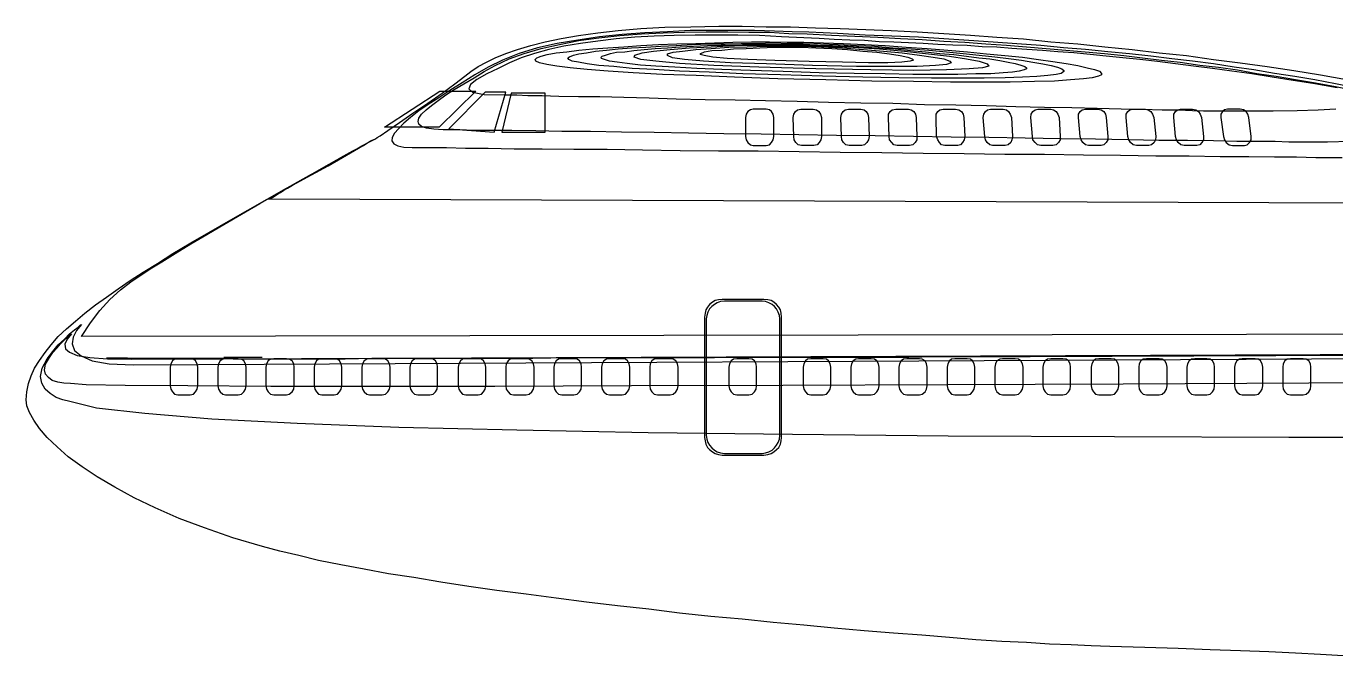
# Model space of a CAD drawing. Extents: x 526 to 2267, y -112 to 246.
# Drawn here: x 606.8 to 650.37, y -56.34 to -35.41 of the extents above; entities that cross this region are included whole.
import ezdxf

# ---------------------------------------------------------------- set-up
doc = ezdxf.new("R2010")
doc.units = 0
doc.header["$MEASUREMENT"] = 0
doc.layers.get('0').update_dxf_attribs({"linetype": 'CONTINUOUS'})

msp = doc.modelspace()

# ---------------------------------------------------------------- linework, layer by layer
at = {"linetype": 'Continuous'}
for points in [[(650.613, -56.34), (649.857, -56.303), (649.029, -56.248), (648.144, -56.211), (647.204, -56.174), (646.191, -56.137), (645.123, -56.1), (644.017, -56.064), (642.856, -56.027), (642.23, -56.008), (641.567, -55.971), (640.848, -55.953), (640.074, -55.898), (639.263, -55.861), (638.398, -55.806), (637.513, -55.732), (636.592, -55.659), (635.653, -55.585), (634.676, -55.511), (633.681, -55.419), (632.668, -55.327), (631.655, -55.235), (630.623, -55.124), (629.573, -55.032), (628.541, -54.921), (627.51, -54.792), (626.478, -54.682), (625.446, -54.553), (624.432, -54.424), (623.438, -54.295), (622.462, -54.166), (621.522, -54.037), (620.6, -53.89), (619.698, -53.742), (618.85, -53.613), (618.04, -53.466), (617.266, -53.318), (616.529, -53.171), (615.866, -53.005), (615.239, -52.858), (614.668, -52.711), (613.673, -52.416), (612.734, -52.084), (611.886, -51.771), (611.094, -51.421), (610.394, -51.089), (609.749, -50.739), (609.16, -50.389), (608.662, -50.058), (608.201, -49.726), (607.833, -49.394), (607.502, -49.081), (607.243, -48.787), (607.059, -48.51), (606.911, -48.252), (606.819, -48.031), (606.801, -47.828), (606.819, -47.571), (606.875, -47.294), (606.967, -47.036), (607.077, -46.778), (607.243, -46.52), (607.428, -46.262), (607.63, -46.005), (607.87, -45.728), (608.146, -45.47), (608.441, -45.212), (608.754, -44.954), (609.104, -44.678), (609.472, -44.42), (609.859, -44.143), (610.265, -43.867), (610.689, -43.591), (611.167, -43.296), (611.684, -42.964), (612.273, -42.614), (612.881, -42.264), (613.526, -41.896), (614.171, -41.527), (614.815, -41.159), (615.46, -40.791), (616.068, -40.459), (616.621, -40.145), (617.137, -39.851), (617.597, -39.611), (617.966, -39.39), (618.243, -39.243), (618.427, -39.151), (618.482, -39.114), (618.574, -39.059), (618.832, -38.874), (619.218, -38.616), (619.661, -38.303), (620.158, -37.972), (620.637, -37.641), (621.061, -37.328), (621.393, -37.07), (621.595, -36.922), (621.835, -36.756), (622.111, -36.609), (622.406, -36.461), (622.756, -36.314), (623.143, -36.185), (623.586, -36.056), (624.064, -35.927), (624.598, -35.817), (625.17, -35.725), (625.814, -35.633), (626.496, -35.559), (627.251, -35.485), (628.044, -35.448), (628.91, -35.43), (629.849, -35.411), (630.623, -35.411), (631.415, -35.43), (632.226, -35.43), (633.055, -35.467), (633.884, -35.485), (634.732, -35.522), (635.579, -35.559), (636.445, -35.596), (637.329, -35.651), (638.214, -35.706), (639.098, -35.78), (639.982, -35.835), (640.885, -35.927), (641.788, -36.001), (642.691, -36.093), (643.594, -36.185), (644.496, -36.296), (645.399, -36.388), (646.302, -36.517), (647.186, -36.627), (648.089, -36.756), (648.973, -36.885), (649.857, -37.033), (650.723, -37.18)], [(608.643, -45.728), (608.939, -45.267), (609.252, -44.862), (609.583, -44.494), (609.933, -44.18), (610.284, -43.904), (610.652, -43.665), (610.983, -43.444), (611.315, -43.241), (611.757, -42.964), (612.273, -42.651), (612.807, -42.338), (613.378, -42.007), (613.968, -41.656), (614.576, -41.306), (615.165, -40.975), (615.737, -40.643), (616.289, -40.33), (616.805, -40.053), (617.266, -39.777), (617.671, -39.556), (618.021, -39.372), (618.261, -39.225), (618.427, -39.151), (618.482, -39.114), (618.574, -39.059), (618.832, -38.874), (619.218, -38.616), (619.661, -38.303), (620.158, -37.972), (620.637, -37.641), (621.061, -37.328), (621.393, -37.07), (621.595, -36.922), (621.835, -36.756), (622.111, -36.609), (622.406, -36.461), (622.756, -36.314), (623.143, -36.185), (623.586, -36.056), (624.064, -35.927), (624.598, -35.817), (625.17, -35.725), (625.814, -35.633), (626.496, -35.559), (627.251, -35.485), (628.044, -35.448), (628.91, -35.43), (629.849, -35.411), (630.623, -35.411), (631.415, -35.43), (632.226, -35.43), (633.055, -35.467), (633.884, -35.485), (634.732, -35.522), (635.579, -35.559), (636.445, -35.596), (637.329, -35.651), (638.214, -35.706), (639.098, -35.78), (639.982, -35.835), (640.885, -35.927), (641.788, -36.001), (642.691, -36.093), (643.594, -36.185), (644.496, -36.296), (645.399, -36.388), (646.302, -36.517), (647.186, -36.627), (648.089, -36.756), (648.973, -36.885), (649.857, -37.033), (650.723, -37.18)], [(614.871, -41.159), (614.926, -41.14), (614.999, -41.104), (615.073, -41.048), (615.165, -40.993), (615.257, -40.938), (615.368, -40.864), (615.497, -40.791), (615.663, -40.699), (616.289, -40.348), (616.842, -40.053), (617.321, -39.777), (617.726, -39.538), (618.04, -39.354), (618.279, -39.225), (618.427, -39.151), (618.482, -39.114), (618.574, -39.059), (618.832, -38.874), (619.218, -38.616), (619.661, -38.303), (620.158, -37.972), (620.637, -37.641), (621.061, -37.328), (621.393, -37.07), (621.595, -36.922), (621.835, -36.756), (622.111, -36.609), (622.406, -36.461), (622.756, -36.314), (623.143, -36.185), (623.586, -36.056), (624.064, -35.927), (624.598, -35.817), (625.17, -35.725), (625.814, -35.633), (626.496, -35.559), (627.251, -35.485), (628.044, -35.448), (628.91, -35.43), (629.849, -35.411), (630.623, -35.411), (631.415, -35.43), (632.226, -35.43), (633.055, -35.467), (633.884, -35.485), (634.732, -35.522), (635.579, -35.559), (636.445, -35.596), (637.329, -35.651), (638.214, -35.706), (639.098, -35.78), (639.982, -35.835), (640.885, -35.927), (641.788, -36.001), (642.691, -36.093), (643.594, -36.185), (644.496, -36.296), (645.399, -36.388), (646.302, -36.517), (647.186, -36.627), (648.089, -36.756), (648.973, -36.885), (649.857, -37.033), (650.723, -37.18)], [(651.036, -37.456), (650.355, -37.328), (649.673, -37.199), (649.01, -37.088), (648.328, -36.978), (647.647, -36.867), (646.983, -36.775), (646.302, -36.664), (645.601, -36.572), (644.92, -36.498), (644.22, -36.406), (643.501, -36.332), (642.783, -36.259), (642.046, -36.185), (641.309, -36.13), (640.553, -36.056), (639.762, -36.001), (638.969, -35.946), (638.158, -35.891), (637.329, -35.835), (636.482, -35.78), (635.598, -35.743), (634.713, -35.706), (633.792, -35.651), (632.834, -35.614), (632.281, -35.596), (631.692, -35.577), (631.028, -35.559), (630.347, -35.559), (629.628, -35.559), (628.892, -35.559), (628.136, -35.596), (627.38, -35.633), (626.625, -35.688), (625.869, -35.762), (625.151, -35.872), (624.469, -35.983), (623.806, -36.13), (623.198, -36.314), (622.646, -36.535), (622.167, -36.775), (621.724, -37.033), (621.301, -37.291), (620.896, -37.548), (620.526, -37.788), (620.177, -38.009), (619.864, -38.23), (619.588, -38.451), (619.366, -38.635), (619.182, -38.819), (619.053, -38.966), (618.979, -39.114), (618.961, -39.225), (619.034, -39.317), (619.163, -39.39), (619.366, -39.427), (619.643, -39.446), (619.882, -39.446), (620.269, -39.446), (620.785, -39.446), (621.411, -39.464), (622.167, -39.464), (623.032, -39.483), (623.972, -39.483), (625.023, -39.501), (626.128, -39.501), (627.307, -39.519), (628.559, -39.538), (629.831, -39.556), (631.157, -39.556), (632.52, -39.575), (633.884, -39.593), (635.266, -39.611), (636.647, -39.63), (638.011, -39.648), (639.356, -39.667), (640.682, -39.667), (641.972, -39.685), (643.206, -39.703), (644.385, -39.722), (645.491, -39.722), (646.523, -39.74), (647.481, -39.74), (648.328, -39.759), (649.066, -39.759), (649.71, -39.777), (650.208, -39.777), (650.576, -39.777)], [(649.342, -39.262), (649.139, -39.262), (648.807, -39.262), (648.347, -39.243), (647.776, -39.243), (647.075, -39.243), (646.302, -39.225), (645.436, -39.206), (644.477, -39.206), (643.464, -39.188), (642.378, -39.169), (641.235, -39.151), (640.038, -39.132), (638.822, -39.114), (637.569, -39.095), (636.316, -39.077), (635.045, -39.059), (633.755, -39.04), (632.502, -39.022), (631.249, -39.003), (630.015, -38.985), (628.836, -38.966), (627.694, -38.948), (626.607, -38.929), (625.575, -38.911), (624.617, -38.911), (623.751, -38.892), (622.959, -38.874), (622.277, -38.874), (621.687, -38.874), (621.227, -38.856), (620.877, -38.856), (620.674, -38.856), (620.361, -38.837), (620.121, -38.8), (619.956, -38.745), (619.864, -38.671), (619.845, -38.579), (619.864, -38.469), (619.956, -38.34), (620.103, -38.193), (620.287, -38.046), (620.508, -37.88), (620.766, -37.696), (621.043, -37.512), (621.356, -37.328), (621.706, -37.125), (622.038, -36.922), (622.406, -36.719), (622.867, -36.498), (623.364, -36.314), (623.935, -36.148), (624.543, -36.019), (625.188, -35.891), (625.851, -35.799), (626.552, -35.725), (627.27, -35.67), (627.989, -35.633), (628.707, -35.614), (629.426, -35.596), (630.144, -35.596), (630.844, -35.614), (631.526, -35.614), (632.171, -35.651), (632.779, -35.67), (633.589, -35.706), (634.363, -35.743), (635.137, -35.78), (635.892, -35.817), (636.61, -35.854), (637.329, -35.909), (638.029, -35.946), (638.73, -36.001), (639.411, -36.038), (640.074, -36.093), (640.738, -36.148), (641.383, -36.204), (642.027, -36.259), (642.672, -36.314), (643.317, -36.388), (643.944, -36.461), (644.57, -36.535), (645.196, -36.609), (645.841, -36.701), (646.468, -36.775), (647.094, -36.867), (647.739, -36.978), (648.383, -37.07), (649.029, -37.18), (649.692, -37.291), (650.355, -37.42), (651.036, -37.548)], [(650.41, -37.456), (649.673, -37.328), (648.955, -37.217), (648.255, -37.107), (647.573, -36.996), (646.91, -36.904), (646.265, -36.812), (645.638, -36.738), (645.031, -36.664), (644.441, -36.59), (643.852, -36.517), (643.28, -36.461), (642.728, -36.406), (642.193, -36.351), (641.659, -36.296), (641.125, -36.259), (640.608, -36.222), (640.093, -36.185), (639.596, -36.148), (639.098, -36.111), (638.601, -36.093), (638.103, -36.056), (637.624, -36.038), (637.127, -36.019), (636.647, -35.983), (636.15, -35.964), (635.671, -35.946), (635.173, -35.927), (634.695, -35.891), (634.197, -35.872), (633.681, -35.854), (633.184, -35.817), (632.668, -35.799), (631.931, -35.762), (631.194, -35.725), (630.476, -35.706), (629.757, -35.706), (629.057, -35.706), (628.357, -35.725), (627.694, -35.743), (627.049, -35.78), (626.423, -35.835), (625.814, -35.909), (625.243, -35.983), (624.691, -36.075), (624.193, -36.185), (623.714, -36.314), (623.272, -36.461), (622.885, -36.627), (622.498, -36.812), (622.13, -36.996), (621.798, -37.18), (621.577, -37.346), (621.522, -37.493), (621.65, -37.604), (622.038, -37.677), (622.719, -37.696), (622.867, -37.696), (623.124, -37.696), (623.493, -37.714), (623.972, -37.714), (624.524, -37.733), (625.17, -37.751), (625.888, -37.751), (626.68, -37.769), (627.528, -37.788), (628.43, -37.825), (629.389, -37.843), (630.384, -37.861), (631.397, -37.88), (632.447, -37.898), (633.497, -37.935), (634.566, -37.954), (635.635, -37.972), (636.684, -38.009), (637.734, -38.027), (638.748, -38.046), (639.725, -38.082), (640.682, -38.101), (641.585, -38.119), (642.433, -38.138), (643.225, -38.156), (643.944, -38.174), (644.588, -38.193), (645.141, -38.193), (645.601, -38.211), (645.97, -38.23), (646.228, -38.23), (646.376, -38.23), (647.389, -38.23), (648.291, -38.23), (649.084, -38.211), (649.784, -38.193), (650.374, -38.156)], [(632.668, -35.946), (633.331, -35.964), (633.994, -35.983), (634.695, -36.019), (635.376, -36.056), (636.077, -36.111), (636.777, -36.148), (637.458, -36.204), (638.122, -36.259), (638.748, -36.332), (639.356, -36.388), (639.946, -36.443), (640.48, -36.517), (640.959, -36.59), (641.401, -36.646), (641.788, -36.719), (642.101, -36.793), (642.341, -36.849), (642.507, -36.904), (642.58, -36.978), (642.58, -37.033), (642.47, -37.07), (642.267, -37.125), (641.972, -37.162), (641.548, -37.199), (641.014, -37.236), (640.351, -37.254), (639.54, -37.272), (638.619, -37.272), (637.55, -37.272), (636.316, -37.254), (634.934, -37.236), (633.405, -37.199), (631.802, -37.162), (630.365, -37.107), (629.094, -37.051), (627.97, -37.015), (626.993, -36.959), (626.165, -36.904), (625.464, -36.849), (624.894, -36.793), (624.451, -36.738), (624.119, -36.682), (623.88, -36.627), (623.751, -36.572), (623.733, -36.517), (623.788, -36.461), (623.935, -36.406), (624.138, -36.351), (624.432, -36.296), (624.783, -36.259), (625.188, -36.204), (625.648, -36.167), (626.146, -36.13), (626.68, -36.093), (627.251, -36.056), (627.841, -36.019), (628.449, -36.001), (629.076, -35.983), (629.702, -35.964), (630.31, -35.946), (630.936, -35.927), (631.526, -35.927), (632.115, -35.946), (632.668, -35.946)], [(632.668, -35.946), (633.331, -35.964), (633.994, -35.983), (634.695, -36.019), (635.376, -36.056), (636.077, -36.111), (636.777, -36.148), (637.458, -36.204), (638.122, -36.259), (638.748, -36.332), (639.356, -36.388), (639.946, -36.443), (640.48, -36.517), (640.959, -36.59), (641.401, -36.646), (641.788, -36.719), (642.101, -36.793), (642.341, -36.849), (642.507, -36.904), (642.58, -36.978), (642.58, -37.033), (642.47, -37.07), (642.267, -37.125), (641.972, -37.162), (641.548, -37.199), (641.014, -37.236), (640.351, -37.254), (639.54, -37.272), (638.619, -37.272), (637.55, -37.272), (636.316, -37.254), (634.934, -37.236), (633.405, -37.199), (631.802, -37.162), (630.365, -37.107), (629.094, -37.051), (627.97, -37.015), (626.993, -36.959), (626.165, -36.904), (625.464, -36.849), (624.894, -36.793), (624.451, -36.738), (624.119, -36.682), (623.88, -36.627), (623.751, -36.572), (623.733, -36.517), (623.788, -36.461), (623.935, -36.406), (624.138, -36.351), (624.432, -36.296), (624.783, -36.259), (625.188, -36.204), (625.648, -36.167), (626.146, -36.13), (626.68, -36.093), (627.251, -36.056), (627.841, -36.019), (628.449, -36.001), (629.076, -35.983), (629.702, -35.964), (630.31, -35.946), (630.936, -35.927), (631.526, -35.927), (632.115, -35.946), (632.668, -35.946)], [(633.295, -37.07), (631.894, -37.033), (630.642, -36.996), (629.518, -36.941), (628.541, -36.904), (627.694, -36.849), (626.957, -36.812), (626.349, -36.756), (625.851, -36.719), (625.464, -36.664), (625.17, -36.609), (624.967, -36.572), (624.857, -36.517), (624.82, -36.461), (624.875, -36.424), (625.004, -36.369), (625.188, -36.332), (625.446, -36.296), (625.741, -36.24), (626.109, -36.204), (626.496, -36.167), (626.938, -36.13), (627.417, -36.111), (627.915, -36.075), (628.43, -36.056), (628.965, -36.019), (629.499, -36.001), (630.052, -36.001), (630.586, -35.983), (631.139, -35.983), (631.655, -35.964), (632.171, -35.983), (632.649, -35.983), (633.221, -36.001), (633.81, -36.019), (634.419, -36.056), (635.026, -36.075), (635.635, -36.13), (636.242, -36.167), (636.832, -36.204), (637.421, -36.259), (637.974, -36.314), (638.509, -36.369), (639.024, -36.424), (639.485, -36.48), (639.909, -36.535), (640.295, -36.609), (640.627, -36.664), (640.904, -36.719), (641.106, -36.775), (641.254, -36.83), (641.327, -36.885), (641.327, -36.922), (641.235, -36.978), (641.07, -37.015), (640.793, -37.051), (640.424, -37.088), (639.946, -37.107), (639.374, -37.125), (638.674, -37.143), (637.863, -37.143), (636.924, -37.143), (635.837, -37.125), (634.64, -37.107), (633.295, -37.07)], [(633.184, -36.959), (631.986, -36.922), (630.899, -36.885), (629.941, -36.849), (629.113, -36.812), (628.375, -36.775), (627.749, -36.738), (627.233, -36.701), (626.791, -36.646), (626.459, -36.609), (626.202, -36.572), (626.035, -36.517), (625.943, -36.48), (625.925, -36.443), (625.962, -36.406), (626.072, -36.369), (626.239, -36.314), (626.441, -36.277), (626.717, -36.259), (627.012, -36.222), (627.362, -36.185), (627.731, -36.148), (628.136, -36.13), (628.559, -36.093), (629.002, -36.075), (629.462, -36.056), (629.923, -36.038), (630.402, -36.038), (630.862, -36.019), (631.323, -36.019), (631.784, -36.019), (632.226, -36.019), (632.631, -36.019), (633.129, -36.038), (633.626, -36.056), (634.142, -36.075), (634.676, -36.111), (635.192, -36.13), (635.708, -36.167), (636.224, -36.222), (636.721, -36.259), (637.201, -36.314), (637.661, -36.351), (638.085, -36.406), (638.49, -36.461), (638.858, -36.498), (639.19, -36.553), (639.467, -36.609), (639.706, -36.646), (639.89, -36.701), (640.019, -36.756), (640.074, -36.793), (640.074, -36.83), (640.001, -36.867), (639.835, -36.904), (639.614, -36.941), (639.3, -36.959), (638.895, -36.996), (638.398, -36.996), (637.79, -37.015), (637.09, -37.015), (636.297, -37.015), (635.376, -36.996), (634.345, -36.978), (633.184, -36.959)], [(633.074, -36.83), (631.175, -36.775), (629.683, -36.719), (628.541, -36.646), (627.749, -36.572), (627.251, -36.517), (627.03, -36.443), (627.049, -36.369), (627.288, -36.296), (627.676, -36.24), (628.228, -36.185), (628.873, -36.13), (629.591, -36.093), (630.365, -36.056), (631.139, -36.038), (631.913, -36.038), (632.613, -36.038), (633.442, -36.075), (634.308, -36.111), (635.192, -36.167), (636.021, -36.24), (636.814, -36.332), (637.513, -36.406), (638.085, -36.498), (638.509, -36.572), (638.766, -36.664), (638.822, -36.738), (638.619, -36.793), (638.177, -36.83), (637.421, -36.867), (636.334, -36.885), (634.897, -36.867), (633.074, -36.83)], [(632.963, -36.719), (631.434, -36.664), (630.236, -36.627), (629.333, -36.572), (628.707, -36.517), (628.301, -36.461), (628.136, -36.388), (628.136, -36.332), (628.32, -36.277), (628.633, -36.24), (629.076, -36.185), (629.591, -36.148), (630.181, -36.111), (630.789, -36.093), (631.415, -36.075), (632.023, -36.075), (632.594, -36.075), (633.258, -36.093), (633.957, -36.13), (634.658, -36.185), (635.321, -36.24), (635.948, -36.296), (636.518, -36.369), (636.98, -36.443), (637.329, -36.498), (637.532, -36.572), (637.569, -36.627), (637.421, -36.682), (637.053, -36.719), (636.445, -36.756), (635.579, -36.756), (634.419, -36.756), (632.963, -36.719)], [(632.576, -36.111), (633.074, -36.13), (633.608, -36.148), (634.124, -36.185), (634.64, -36.24), (635.1, -36.277), (635.524, -36.332), (635.874, -36.388), (636.132, -36.443), (636.279, -36.498), (636.316, -36.535), (636.205, -36.572), (635.929, -36.609), (635.469, -36.627), (634.824, -36.627), (633.957, -36.609), (632.853, -36.59), (631.71, -36.553), (630.807, -36.517), (630.126, -36.48), (629.646, -36.443), (629.352, -36.388), (629.223, -36.351), (629.241, -36.314), (629.37, -36.259), (629.61, -36.222), (629.941, -36.204), (630.329, -36.167), (630.752, -36.148), (631.212, -36.13), (631.692, -36.111), (632.152, -36.111), (632.576, -36.111)], [(620.563, -37.567), (621.761, -37.567), (620.545, -38.764), (618.721, -38.764), (620.563, -37.567)], [(622.074, -37.604), (620.859, -38.819), (622.369, -38.929), (622.756, -37.604), (622.074, -37.604)], [(622.94, -37.641), (622.627, -38.929), (624.064, -38.929), (624.064, -37.641), (622.94, -37.641)], [(631.415, -39.372), (631.526, -39.354), (631.6, -39.28), (631.655, -39.188), (631.674, -39.077), (631.674, -38.451), (631.655, -38.34), (631.6, -38.248), (631.526, -38.193), (631.415, -38.174), (630.991, -38.174), (630.899, -38.193), (630.807, -38.248), (630.752, -38.34), (630.734, -38.451), (630.734, -39.077), (630.752, -39.188), (630.807, -39.28), (630.899, -39.354), (630.991, -39.372), (631.415, -39.372)], [(633.258, -39.077), (633.239, -39.188), (633.184, -39.28), (633.111, -39.354), (633, -39.372), (632.594, -39.372), (632.484, -39.354), (632.41, -39.28), (632.355, -39.188), (632.336, -39.077), (632.318, -38.451), (632.336, -38.34), (632.392, -38.248), (632.465, -38.193), (632.576, -38.174), (632.982, -38.174), (633.092, -38.193), (633.166, -38.248), (633.221, -38.34), (633.258, -38.451), (633.258, -39.077)], [(634.842, -39.077), (634.824, -39.188), (634.768, -39.28), (634.695, -39.354), (634.603, -39.372), (634.179, -39.372), (634.068, -39.354), (633.994, -39.28), (633.939, -39.188), (633.921, -39.077), (633.902, -38.451), (633.921, -38.34), (633.976, -38.248), (634.05, -38.193), (634.161, -38.174), (634.566, -38.174), (634.676, -38.193), (634.75, -38.248), (634.805, -38.34), (634.824, -38.451), (634.842, -39.077)], [(636.426, -39.077), (636.426, -39.188), (636.371, -39.28), (636.297, -39.354), (636.187, -39.372), (635.782, -39.372), (635.671, -39.354), (635.598, -39.28), (635.524, -39.188), (635.506, -39.077), (635.487, -38.451), (635.487, -38.34), (635.542, -38.248), (635.616, -38.193), (635.727, -38.174), (636.15, -38.174), (636.242, -38.193), (636.334, -38.248), (636.389, -38.34), (636.408, -38.451), (636.426, -39.077)], [(638.029, -39.077), (638.011, -39.188), (637.955, -39.28), (637.882, -39.354), (637.79, -39.372), (637.366, -39.372), (637.256, -39.354), (637.182, -39.28), (637.127, -39.188), (637.09, -39.077), (637.072, -38.451), (637.072, -38.34), (637.127, -38.248), (637.201, -38.193), (637.311, -38.174), (637.716, -38.174), (637.826, -38.193), (637.919, -38.248), (637.974, -38.34), (637.992, -38.451), (638.029, -39.077)], [(639.614, -39.077), (639.596, -39.188), (639.559, -39.28), (639.467, -39.354), (639.374, -39.372), (638.95, -39.372), (638.858, -39.354), (638.766, -39.28), (638.711, -39.188), (638.693, -39.077), (638.638, -38.451), (638.656, -38.34), (638.711, -38.248), (638.785, -38.193), (638.877, -38.174), (639.3, -38.174), (639.411, -38.193), (639.485, -38.248), (639.54, -38.34), (639.577, -38.451), (639.614, -39.077)], [(641.198, -39.077), (641.198, -39.188), (641.143, -39.28), (641.07, -39.354), (640.959, -39.372), (640.553, -39.372), (640.443, -39.354), (640.369, -39.28), (640.295, -39.188), (640.277, -39.077), (640.222, -38.451), (640.24, -38.34), (640.295, -38.248), (640.369, -38.193), (640.461, -38.174), (640.885, -38.174), (640.978, -38.193), (641.07, -38.248), (641.125, -38.34), (641.162, -38.451), (641.198, -39.077)], [(642.783, -39.077), (642.783, -39.188), (642.728, -39.28), (642.654, -39.354), (642.562, -39.372), (642.138, -39.372), (642.046, -39.354), (641.953, -39.28), (641.898, -39.188), (641.861, -39.077), (641.806, -38.451), (641.806, -38.34), (641.861, -38.248), (641.935, -38.193), (642.046, -38.174), (642.451, -38.174), (642.562, -38.193), (642.654, -38.248), (642.709, -38.34), (642.728, -38.451), (642.783, -39.077)], [(644.385, -39.077), (644.367, -39.188), (644.33, -39.28), (644.238, -39.354), (644.146, -39.372), (643.741, -39.372), (643.631, -39.354), (643.538, -39.28), (643.483, -39.188), (643.446, -39.077), (643.391, -38.451), (643.391, -38.34), (643.446, -38.248), (643.52, -38.193), (643.612, -38.174), (644.036, -38.174), (644.128, -38.193), (644.22, -38.248), (644.275, -38.34), (644.312, -38.451), (644.385, -39.077)], [(645.97, -39.077), (645.97, -39.188), (645.914, -39.28), (645.841, -39.354), (645.749, -39.372), (645.325, -39.372), (645.215, -39.354), (645.123, -39.28), (645.068, -39.188), (645.031, -39.077), (644.976, -38.451), (644.976, -38.34), (645.031, -38.248), (645.104, -38.193), (645.196, -38.174), (645.601, -38.174), (645.712, -38.193), (645.804, -38.248), (645.859, -38.34), (645.896, -38.451), (645.97, -39.077)], [(647.333, -39.372), (647.425, -39.354), (647.499, -39.28), (647.555, -39.188), (647.555, -39.077), (647.481, -38.451), (647.444, -38.34), (647.389, -38.248), (647.296, -38.193), (647.186, -38.174), (646.762, -38.174), (646.67, -38.193), (646.597, -38.248), (646.541, -38.34), (646.541, -38.451), (646.633, -39.077), (646.67, -39.188), (646.725, -39.28), (646.818, -39.354), (646.928, -39.372), (647.333, -39.372)], [(650.834, -39.243), (650.097, -39.262), (649.342, -39.262)], [(717.712, -41.542), (614.871, -41.159)], [(631.931, -47.257), (631.931, -45.083), (631.913, -44.954), (631.894, -44.844), (631.839, -44.752), (631.766, -44.66), (631.674, -44.586), (631.581, -44.531), (631.471, -44.512), (631.341, -44.494), (629.96, -44.494), (629.831, -44.512), (629.72, -44.531), (629.628, -44.586), (629.536, -44.66), (629.462, -44.752), (629.407, -44.844), (629.389, -44.954), (629.37, -45.083), (629.37, -47.257)], [(631.876, -47.257), (631.876, -45.138), (631.858, -45.028), (631.821, -44.917), (631.766, -44.807), (631.692, -44.733), (631.618, -44.66), (631.508, -44.604), (631.397, -44.568), (631.286, -44.549), (630.033, -44.549), (629.904, -44.568), (629.794, -44.604), (629.702, -44.66), (629.61, -44.733), (629.536, -44.807), (629.481, -44.917), (629.444, -45.028), (629.426, -45.138), (629.426, -47.294)], [(654.85, -49.081), (648.807, -49.081), (643.004, -49.063), (637.477, -49.044), (632.299, -48.989), (627.491, -48.934), (623.124, -48.842), (619.2, -48.75), (615.811, -48.621), (612.973, -48.473), (610.744, -48.289), (609.141, -48.104), (608.256, -47.883), (608.017, -47.828), (607.796, -47.755), (607.594, -47.626), (607.428, -47.478), (607.317, -47.276), (607.28, -47.054), (607.335, -46.778), (607.502, -46.465), (607.686, -46.226), (607.87, -46.005), (608.072, -45.82), (608.238, -45.636), (608.404, -45.507), (608.533, -45.415), (608.606, -45.341), (608.643, -45.322)], [(655.901, -47.239), (649.471, -47.276), (643.298, -47.313), (637.44, -47.331), (631.968, -47.35), (626.938, -47.368), (622.388, -47.386), (618.372, -47.386), (614.944, -47.386), (612.181, -47.368), (610.099, -47.35), (608.791, -47.331), (608.275, -47.294), (608.054, -47.276), (607.851, -47.239), (607.667, -47.184), (607.538, -47.091), (607.446, -46.981), (607.409, -46.833), (607.446, -46.649), (607.575, -46.428), (607.686, -46.262), (607.815, -46.115), (607.943, -45.968), (608.054, -45.857), (608.164, -45.765), (608.238, -45.691), (608.293, -45.654), (608.312, -45.636)], [(608.312, -45.636), (608.164, -45.82), (608.091, -45.986), (608.109, -46.134), (608.238, -46.244), (608.496, -46.354), (608.92, -46.428), (609.509, -46.465), (610.32, -46.483), (689.38, -46.164)], [(608.643, -45.322), (608.477, -45.525), (608.367, -45.746), (608.33, -45.968), (608.404, -46.189), (608.625, -46.373), (608.994, -46.539), (609.565, -46.631), (610.357, -46.667), (688.762, -46.274)], [(692.614, -45.583), (608.643, -45.728)], [(610.173, -46.447), (610.154, -46.447), (610.081, -46.447), (609.988, -46.447), (609.878, -46.447), (609.767, -46.447), (609.638, -46.447), (609.546, -46.447), (609.472, -46.447)], [(610.044, -46.447), (610.118, -46.447), (610.228, -46.447), (610.357, -46.447), (610.486, -46.447), (610.615, -46.447), (610.725, -46.447), (610.799, -46.447), (610.817, -46.447)], [(610.596, -46.447), (610.67, -46.447), (610.799, -46.447), (610.928, -46.447), (611.075, -46.447), (611.223, -46.447), (611.333, -46.447), (611.407, -46.447), (611.444, -46.447)], [(611.149, -46.447), (611.241, -46.447), (611.37, -46.447), (611.518, -46.447), (611.684, -46.447), (611.831, -46.447), (611.96, -46.447), (612.052, -46.447), (612.089, -46.447)], [(612.254, -47.663), (612.365, -47.644), (612.438, -47.571), (612.494, -47.478), (612.512, -47.368), (612.512, -46.741), (612.494, -46.631), (612.438, -46.539), (612.365, -46.483), (612.254, -46.465), (611.849, -46.465), (611.739, -46.483), (611.665, -46.539), (611.61, -46.631), (611.592, -46.741), (611.592, -47.368), (611.61, -47.478), (611.665, -47.571), (611.739, -47.644), (611.849, -47.663), (612.254, -47.663)], [(611.702, -46.447), (611.794, -46.447), (611.941, -46.447), (612.107, -46.447), (612.291, -46.447), (612.457, -46.465), (612.604, -46.465), (612.697, -46.465), (612.734, -46.465)], [(612.254, -46.447), (612.365, -46.447), (612.512, -46.447), (612.697, -46.447), (612.881, -46.447), (613.065, -46.465), (613.213, -46.465), (613.323, -46.465), (613.36, -46.465)], [(612.826, -46.447), (612.937, -46.447), (613.102, -46.447), (613.286, -46.447), (613.489, -46.447), (613.691, -46.465), (613.857, -46.465), (613.968, -46.465), (614.005, -46.465)], [(613.857, -47.663), (613.968, -47.644), (614.042, -47.571), (614.097, -47.478), (614.116, -47.368), (614.116, -46.741), (614.097, -46.631), (614.042, -46.539), (613.968, -46.483), (613.857, -46.465), (613.434, -46.465), (613.342, -46.483), (613.25, -46.539), (613.194, -46.631), (613.176, -46.741), (613.176, -47.368), (613.194, -47.478), (613.25, -47.571), (613.342, -47.644), (613.434, -47.663), (613.857, -47.663)], [(614.65, -46.428), (614.613, -46.428), (614.484, -46.428), (614.3, -46.428), (614.097, -46.428), (613.876, -46.428), (613.673, -46.428), (613.489, -46.428), (613.378, -46.428)], [(614.042, -46.465), (614.152, -46.465), (614.41, -46.465), (614.779, -46.465), (615.276, -46.465), (615.903, -46.465), (616.602, -46.465), (617.413, -46.465), (618.298, -46.447), (619.255, -46.447), (620.287, -46.447), (621.374, -46.447), (622.498, -46.447), (623.659, -46.447), (624.857, -46.428), (626.054, -46.428), (627.27, -46.428), (628.486, -46.428), (629.702, -46.428), (630.881, -46.41), (632.042, -46.41), (633.147, -46.41), (634.216, -46.41), (635.229, -46.41), (636.169, -46.41), (637.035, -46.391), (637.826, -46.391), (638.509, -46.391), (639.098, -46.391), (639.559, -46.391), (639.909, -46.391), (640.13, -46.391), (640.203, -46.391), (689.218, -46.193)], [(615.46, -47.663), (615.553, -47.644), (615.645, -47.571), (615.7, -47.478), (615.718, -47.368), (615.718, -46.741), (615.7, -46.631), (615.645, -46.539), (615.553, -46.483), (615.46, -46.465), (615.036, -46.465), (614.926, -46.483), (614.852, -46.539), (614.797, -46.631), (614.779, -46.741), (614.779, -47.368), (614.797, -47.478), (614.852, -47.571), (614.926, -47.644), (615.036, -47.663), (615.46, -47.663)], [(617.045, -47.663), (617.155, -47.644), (617.229, -47.571), (617.284, -47.478), (617.303, -47.368), (617.303, -46.741), (617.284, -46.631), (617.229, -46.539), (617.155, -46.483), (617.045, -46.465), (616.639, -46.465), (616.529, -46.483), (616.455, -46.539), (616.4, -46.631), (616.381, -46.741), (616.381, -47.368), (616.4, -47.478), (616.455, -47.571), (616.529, -47.644), (616.639, -47.663), (617.045, -47.663)], [(618.648, -47.663), (618.758, -47.644), (618.832, -47.571), (618.887, -47.478), (618.905, -47.368), (618.905, -46.741), (618.887, -46.631), (618.832, -46.539), (618.758, -46.483), (618.648, -46.465), (618.224, -46.465), (618.132, -46.483), (618.04, -46.539), (617.984, -46.631), (617.966, -46.741), (617.966, -47.368), (617.984, -47.478), (618.04, -47.571), (618.132, -47.644), (618.224, -47.663), (618.648, -47.663)], [(620.232, -47.663), (620.342, -47.644), (620.416, -47.571), (620.471, -47.478), (620.49, -47.368), (620.49, -46.741), (620.471, -46.631), (620.416, -46.539), (620.342, -46.483), (620.232, -46.465), (619.827, -46.465), (619.716, -46.483), (619.643, -46.539), (619.588, -46.631), (619.569, -46.741), (619.569, -47.368), (619.588, -47.478), (619.643, -47.571), (619.716, -47.644), (619.827, -47.663), (620.232, -47.663)], [(621.835, -47.663), (621.945, -47.644), (622.019, -47.571), (622.074, -47.478), (622.093, -47.368), (622.093, -46.741), (622.074, -46.631), (622.019, -46.539), (621.945, -46.483), (621.835, -46.465), (621.43, -46.465), (621.319, -46.483), (621.245, -46.539), (621.19, -46.631), (621.172, -46.741), (621.172, -47.368), (621.19, -47.478), (621.245, -47.571), (621.319, -47.644), (621.43, -47.663), (621.835, -47.663)], [(623.438, -47.663), (623.53, -47.644), (623.622, -47.571), (623.678, -47.478), (623.696, -47.368), (623.696, -46.741), (623.678, -46.631), (623.622, -46.539), (623.53, -46.483), (623.438, -46.465), (623.014, -46.465), (622.903, -46.483), (622.83, -46.539), (622.774, -46.631), (622.756, -46.741), (622.756, -47.368), (622.774, -47.478), (622.83, -47.571), (622.903, -47.644), (623.014, -47.663), (623.438, -47.663)], [(625.023, -47.663), (625.133, -47.644), (625.207, -47.571), (625.262, -47.478), (625.28, -47.368), (625.28, -46.741), (625.262, -46.631), (625.207, -46.539), (625.133, -46.483), (625.023, -46.465), (624.617, -46.465), (624.506, -46.483), (624.432, -46.539), (624.377, -46.631), (624.359, -46.741), (624.359, -47.368), (624.377, -47.478), (624.432, -47.571), (624.506, -47.644), (624.617, -47.663), (625.023, -47.663)], [(626.625, -47.663), (626.736, -47.644), (626.809, -47.571), (626.865, -47.478), (626.883, -47.368), (626.883, -46.741), (626.865, -46.631), (626.809, -46.539), (626.736, -46.483), (626.625, -46.465), (626.202, -46.465), (626.109, -46.483), (626.017, -46.539), (625.962, -46.631), (625.943, -46.741), (625.943, -47.368), (625.962, -47.478), (626.017, -47.571), (626.109, -47.644), (626.202, -47.663), (626.625, -47.663)], [(628.228, -47.663), (628.32, -47.644), (628.412, -47.571), (628.467, -47.478), (628.486, -47.368), (628.486, -46.741), (628.467, -46.631), (628.412, -46.539), (628.32, -46.483), (628.228, -46.465), (627.804, -46.465), (627.694, -46.483), (627.62, -46.539), (627.565, -46.631), (627.547, -46.741), (627.547, -47.368), (627.565, -47.478), (627.62, -47.571), (627.694, -47.644), (627.804, -47.663), (628.228, -47.663)], [(630.844, -47.663), (630.955, -47.644), (631.028, -47.571), (631.083, -47.478), (631.102, -47.368), (631.102, -46.741), (631.083, -46.631), (631.028, -46.539), (630.955, -46.483), (630.844, -46.465), (630.439, -46.465), (630.329, -46.483), (630.255, -46.539), (630.2, -46.631), (630.181, -46.741), (630.181, -47.368), (630.2, -47.478), (630.255, -47.571), (630.329, -47.644), (630.439, -47.663), (630.844, -47.663)], [(633.313, -47.663), (633.423, -47.644), (633.497, -47.571), (633.552, -47.478), (633.571, -47.368), (633.571, -46.741), (633.552, -46.631), (633.497, -46.539), (633.423, -46.483), (633.313, -46.465), (632.908, -46.465), (632.797, -46.483), (632.723, -46.539), (632.668, -46.631), (632.649, -46.741), (632.649, -47.368), (632.668, -47.478), (632.723, -47.571), (632.797, -47.644), (632.908, -47.663), (633.313, -47.663)], [(634.916, -47.663), (635.026, -47.644), (635.1, -47.571), (635.155, -47.478), (635.173, -47.368), (635.173, -46.741), (635.155, -46.631), (635.1, -46.539), (635.026, -46.483), (634.916, -46.465), (634.492, -46.465), (634.4, -46.483), (634.308, -46.539), (634.253, -46.631), (634.234, -46.741), (634.234, -47.368), (634.253, -47.478), (634.308, -47.571), (634.4, -47.644), (634.492, -47.663), (634.916, -47.663)], [(636.518, -47.663), (636.61, -47.644), (636.703, -47.571), (636.758, -47.478), (636.777, -47.368), (636.777, -46.741), (636.758, -46.631), (636.703, -46.539), (636.61, -46.483), (636.518, -46.465), (636.095, -46.465), (635.984, -46.483), (635.911, -46.539), (635.856, -46.631), (635.837, -46.741), (635.837, -47.368), (635.856, -47.478), (635.911, -47.571), (635.984, -47.644), (636.095, -47.663), (636.518, -47.663)], [(638.103, -47.663), (638.214, -47.644), (638.288, -47.571), (638.343, -47.478), (638.361, -47.368), (638.361, -46.741), (638.343, -46.631), (638.288, -46.539), (638.214, -46.483), (638.103, -46.465), (637.698, -46.465), (637.587, -46.483), (637.513, -46.539), (637.458, -46.631), (637.44, -46.741), (637.44, -47.368), (637.458, -47.478), (637.513, -47.571), (637.587, -47.644), (637.698, -47.663), (638.103, -47.663)], [(639.706, -47.663), (639.817, -47.644), (639.89, -47.571), (639.946, -47.478), (639.964, -47.368), (639.964, -46.741), (639.946, -46.631), (639.89, -46.539), (639.817, -46.483), (639.706, -46.465), (639.282, -46.465), (639.19, -46.483), (639.098, -46.539), (639.043, -46.631), (639.024, -46.741), (639.024, -47.368), (639.043, -47.478), (639.098, -47.571), (639.19, -47.644), (639.282, -47.663), (639.706, -47.663)], [(641.291, -47.663), (641.401, -47.644), (641.475, -47.571), (641.53, -47.478), (641.548, -47.368), (641.548, -46.741), (641.53, -46.631), (641.475, -46.539), (641.401, -46.483), (641.291, -46.465), (640.885, -46.465), (640.775, -46.483), (640.701, -46.539), (640.645, -46.631), (640.627, -46.741), (640.627, -47.368), (640.645, -47.478), (640.701, -47.571), (640.775, -47.644), (640.885, -47.663), (641.291, -47.663)], [(642.893, -47.663), (643.004, -47.644), (643.077, -47.571), (643.133, -47.478), (643.151, -47.368), (643.151, -46.741), (643.133, -46.631), (643.077, -46.539), (643.004, -46.483), (642.893, -46.465), (642.488, -46.465), (642.378, -46.483), (642.304, -46.539), (642.249, -46.631), (642.23, -46.741), (642.23, -47.368), (642.249, -47.478), (642.304, -47.571), (642.378, -47.644), (642.488, -47.663), (642.893, -47.663)], [(644.496, -47.663), (644.588, -47.644), (644.68, -47.571), (644.736, -47.478), (644.754, -47.368), (644.754, -46.741), (644.736, -46.631), (644.68, -46.539), (644.588, -46.483), (644.496, -46.465), (644.072, -46.465), (643.962, -46.483), (643.888, -46.539), (643.833, -46.631), (643.815, -46.741), (643.815, -47.368), (643.833, -47.478), (643.888, -47.571), (643.962, -47.644), (644.072, -47.663), (644.496, -47.663)], [(646.081, -47.663), (646.191, -47.644), (646.265, -47.571), (646.32, -47.478), (646.339, -47.368), (646.339, -46.741), (646.32, -46.631), (646.265, -46.539), (646.191, -46.483), (646.081, -46.465), (645.675, -46.465), (645.565, -46.483), (645.491, -46.539), (645.436, -46.631), (645.417, -46.741), (645.417, -47.368), (645.436, -47.478), (645.491, -47.571), (645.565, -47.644), (645.675, -47.663), (646.081, -47.663)], [(647.684, -47.663), (647.794, -47.644), (647.868, -47.571), (647.923, -47.478), (647.942, -47.368), (647.942, -46.741), (647.923, -46.631), (647.868, -46.539), (647.794, -46.483), (647.684, -46.465), (647.259, -46.465), (647.167, -46.483), (647.075, -46.539), (647.02, -46.631), (647.002, -46.741), (647.002, -47.368), (647.02, -47.478), (647.075, -47.571), (647.167, -47.644), (647.259, -47.663), (647.684, -47.663)], [(649.286, -47.663), (649.379, -47.644), (649.471, -47.571), (649.526, -47.478), (649.544, -47.368), (649.544, -46.741), (649.526, -46.631), (649.471, -46.539), (649.379, -46.483), (649.286, -46.465), (648.863, -46.465), (648.752, -46.483), (648.678, -46.539), (648.623, -46.631), (648.604, -46.741), (648.604, -47.368), (648.623, -47.478), (648.678, -47.571), (648.752, -47.644), (648.863, -47.663), (649.286, -47.663)], [(629.37, -47.257), (629.37, -49.081), (629.389, -49.192), (629.407, -49.302), (629.462, -49.413), (629.536, -49.486), (629.628, -49.56), (629.72, -49.615), (629.831, -49.652), (629.96, -49.67), (631.341, -49.67), (631.471, -49.652), (631.581, -49.615), (631.674, -49.56), (631.766, -49.486), (631.839, -49.413), (631.894, -49.302), (631.913, -49.192), (631.931, -49.081), (631.931, -47.257)], [(629.426, -47.294), (629.426, -49.007), (629.444, -49.136), (629.481, -49.247), (629.536, -49.339), (629.61, -49.431), (629.702, -49.505), (629.794, -49.56), (629.904, -49.597), (630.033, -49.615), (631.286, -49.615), (631.397, -49.597), (631.508, -49.56), (631.618, -49.505), (631.692, -49.431), (631.766, -49.339), (631.821, -49.247), (631.858, -49.136), (631.876, -49.007), (631.876, -47.257)]]:
    msp.add_lwpolyline(points, dxfattribs=at)

doc.saveas('drawing.dxf')
